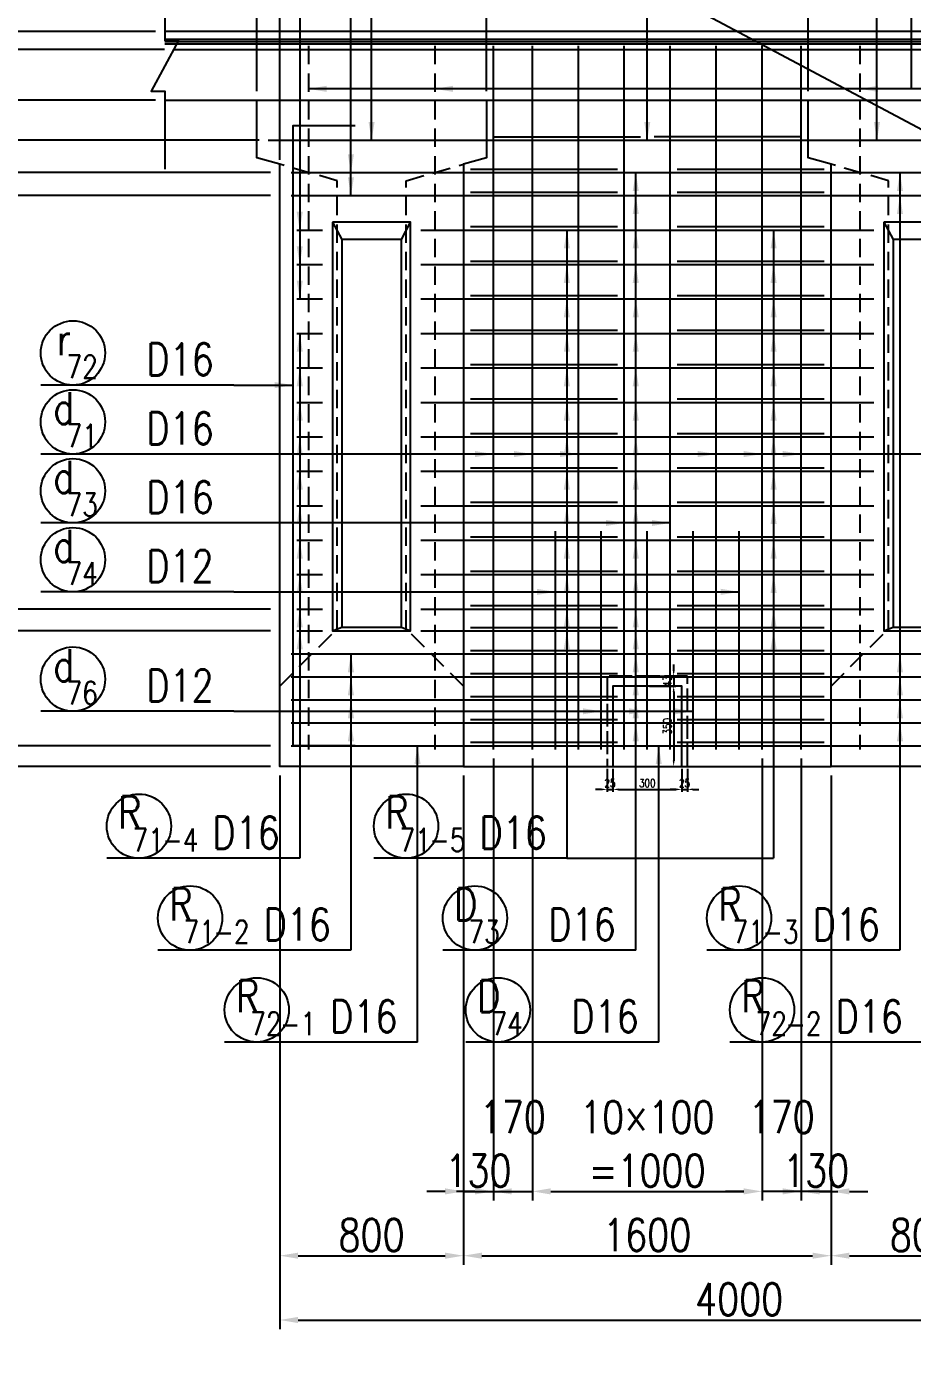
# Model space of a CAD drawing. Header units: millimetres. Extents: x -41433 to 131500, y -94900 to 39745.
# Drawn here: x 102397 to 106255, y 1840 to 7592 of the extents above; entities that cross this region are included whole.
import ezdxf
from ezdxf.enums import TextEntityAlignment as Align

# ---------------------------------------------------------------- set-up
doc = ezdxf.new("R2010")
doc.units = ezdxf.units.MM
doc.header["$LTSCALE"] = 160
doc.header["$MEASUREMENT"] = 0
doc.linetypes.add('DASHED', pattern=[0.75, 0.5, -0.25])
doc.linetypes.add('HIDDEN', pattern=[0.375, 0.25, -0.125])
doc.layers.get('DEFPOINTS').update_dxf_attribs({"color": 53, "linetype": 'CONTINUOUS'})
for name, color, linetype in [('DIM', 6, 'CONTINUOUS'), ('DIM-L', 6, 'CONTINUOUS'), ('GAIKEI-KEIKAKU', 4, 'CONTINUOUS'), ('TEKKIN-C', 3, 'CONTINUOUS'), ('TEKKIN-L', 2, 'CONTINUOUS'), ('TEKKIN-R', 3, 'CONTINUOUS'), ('TEKKIN-S', 3, 'CONTINUOUS'), ('TEXT', 4, 'CONTINUOUS')]:
    doc.layers.add(name, color=color, linetype=linetype)
doc.styles.add('DIM-TEXT', font='ROMANS', dxfattribs={"width": 0.8, "bigfont": 'EXTFONT'})
doc.styles.add('romans', font='romans.shx', dxfattribs={"bigfont": 'extfont.shx'})
doc.dimstyles.new('DIM10', dxfattribs={"dimscale": 10, "dimtxt": 3.5, "dimasz": 2.5, "dimexe": 1, "dimexo": 1, "dimgap": 1, "dimtad": 3, "dimdec": 1, "dimrnd": 1, "dimdsep": 46, "dimtxsty": 'DIM-TEXT', "dimcen": 0, "dimclrt": 4, "dimaunit": 1, "dimadec": 3, "dimazin": 2, "dimtfac": 1, "dimtdec": 1, "dimtix": 1, "dimtmove": 2, "dimatfit": 3, "dimfxl": 1, "dimtolj": 1, "dimtzin": 0, "dimlwd": -1, "dimlwe": -1, "dimarcsym": 0})
doc.dimstyles.new('DIM20', dxfattribs={"dimscale": 20, "dimtxt": 3.5, "dimasz": 2.5, "dimexe": 1, "dimexo": 1, "dimgap": 1, "dimtad": 3, "dimdec": 1, "dimrnd": 1, "dimdsep": 46, "dimtxsty": 'DIM-TEXT', "dimcen": 0, "dimclrt": 4, "dimaunit": 1, "dimadec": 3, "dimazin": 2, "dimtfac": 1, "dimtdec": 1, "dimtix": 1, "dimtmove": 2, "dimatfit": 3, "dimfxl": 1, "dimtolj": 1, "dimtzin": 0, "dimlwd": -1, "dimlwe": -1, "dimarcsym": 0})
doc.dimstyles.new('DIM40', dxfattribs={"dimscale": 40, "dimtxt": 3.5, "dimasz": 2, "dimexe": 1, "dimexo": 1, "dimgap": 0.5, "dimtad": 1, "dimdec": 0, "dimzin": 9, "dimdsep": 46, "dimtxsty": 'DIM-TEXT', "dimcen": 0, "dimclrt": 4, "dimaunit": 1, "dimadec": 4, "dimazin": 0, "dimtfac": 1, "dimtdec": 0, "dimtix": 1, "dimtmove": 2, "dimatfit": 0, "dimfxl": 1, "dimlwd": -1, "dimlwe": -1, "dimarcsym": 0})

# ---------------------------------------------------------------- blocks, each defined once
blk = doc.blocks.new('*D109')
at = {"layer": 'DEFPOINTS', "color": 0, "transparency": 16777216}
for p in [(103500, 6855), (101550, 5055), (103500, 5055)]:
    blk.add_point(p, dxfattribs=at)
at = {"layer": 'DIM', "color": 0, "transparency": 16777216}
for p, q in [((103460, 6855), (101510, 6855)), ((101550, 6775), (101550, 5135)), ((103460, 5055), (101510, 5055))]:
    blk.add_line(p, q, dxfattribs=at)
for points in [[(101536.7, 6775), (101563.3, 6775), (101550, 6855)], [(101536.7, 5135), (101563.3, 5135), (101550, 5055)]]:
    blk.add_solid(points, dxfattribs=at)
at = {"layer": 'DIM', "color": 4, "transparency": 16777216, "char_height": 140, "attachment_point": 5, "rotation": 90, "style": 'DIM-TEXT'}
for s, insert in [('12×150', (101460, 5955)), ('=1800', (101640, 5955))]:
    blk.add_mtext(s, dxfattribs=dict(at, insert=insert))
blk = doc.blocks.new('*D110')
at = {"layer": 'DEFPOINTS', "color": 0, "transparency": 16777216}
for p in [(103500, 5055), (101550, 4960), (103500, 4960)]:
    blk.add_point(p, dxfattribs=at)
at = {"layer": 'DIM', "color": 0, "transparency": 16777216}
for p, q in [((101550, 5135), (101550, 5215)), ((103460, 5055), (101510, 5055)), ((101550, 5055), (101550, 4960)), ((103460, 4960), (101510, 4960)), ((101550, 4880), (101550, 4800))]:
    blk.add_line(p, q, dxfattribs=at)
for points in [[(101536.7, 5135), (101563.3, 5135), (101550, 5055)], [(101536.7, 4880), (101563.3, 4880), (101550, 4960)]]:
    blk.add_solid(points, dxfattribs=at)
at = {"layer": 'DIM', "color": 4, "transparency": 16777216, "insert": (101460, 5007.5), "char_height": 140, "attachment_point": 5, "rotation": 90, "style": 'DIM-TEXT'}
blk.add_mtext('95', dxfattribs=at)
blk = doc.blocks.new('*D111')
at = {"layer": 'DEFPOINTS', "color": 0, "transparency": 16777216}
for p in [(103500, 4960), (101550, 4460), (103500, 4460)]:
    blk.add_point(p, dxfattribs=at)
at = {"layer": 'DIM', "color": 0, "transparency": 16777216}
for p, q in [((101550, 5040), (101550, 5120)), ((103460, 4960), (101510, 4960)), ((101550, 4960), (101550, 4460)), ((103460, 4460), (101510, 4460)), ((101550, 4380), (101550, 4300))]:
    blk.add_line(p, q, dxfattribs=at)
for points in [[(101536.7, 5040), (101563.3, 5040), (101550, 4960)], [(101536.7, 4380), (101563.3, 4380), (101550, 4460)]]:
    blk.add_solid(points, dxfattribs=at)
at = {"layer": 'DIM', "color": 4, "transparency": 16777216, "insert": (101756.7, 4710), "char_height": 140, "attachment_point": 5, "rotation": 90, "style": 'DIM-TEXT'}
blk.add_mtext('5×100\\P=500', dxfattribs=at)
blk = doc.blocks.new('*D112')
at = {"layer": 'DEFPOINTS', "color": 0, "transparency": 16777216}
for p in [(103500, 4460), (101550, 4370), (103500, 4370)]:
    blk.add_point(p, dxfattribs=at)
at = {"layer": 'DIM', "color": 0, "transparency": 16777216}
for p, q in [((101550, 4540), (101550, 4620)), ((103460, 4460), (101510, 4460)), ((101550, 4460), (101550, 4370)), ((103460, 4370), (101510, 4370)), ((101550, 4290), (101550, 4210))]:
    blk.add_line(p, q, dxfattribs=at)
for points in [[(101536.7, 4540), (101563.3, 4540), (101550, 4460)], [(101536.7, 4290), (101563.3, 4290), (101550, 4370)]]:
    blk.add_solid(points, dxfattribs=at)
at = {"layer": 'DIM', "color": 4, "transparency": 16777216, "insert": (101460, 4415), "char_height": 140, "attachment_point": 5, "rotation": 90, "style": 'DIM-TEXT'}
blk.add_mtext('90', dxfattribs=at)
blk = doc.blocks.new('*D113')
at = {"layer": 'DEFPOINTS', "color": 0, "transparency": 16777216}
for p in [(103000, 7570), (101270, 7270), (103000, 7270)]:
    blk.add_point(p, dxfattribs=at)
at = {"layer": 'DIM', "color": 0, "transparency": 16777216}
for p, q in [((101270, 7650), (101270, 7730)), ((102960, 7570), (101230, 7570)), ((101270, 7570), (101270, 7270)), ((102960, 7270), (101230, 7270)), ((101270, 7190), (101270, 7110))]:
    blk.add_line(p, q, dxfattribs=at)
for points in [[(101256.7, 7650), (101283.3, 7650), (101270, 7570)], [(101256.7, 7190), (101283.3, 7190), (101270, 7270)]]:
    blk.add_solid(points, dxfattribs=at)
at = {"layer": 'DIM', "color": 4, "transparency": 16777216, "insert": (101180, 7420), "char_height": 140, "attachment_point": 5, "rotation": 90, "style": 'DIM-TEXT'}
blk.add_mtext('300', dxfattribs=at)
blk = doc.blocks.new('*D114')
at = {"layer": 'DEFPOINTS', "color": 0, "transparency": 16777216}
for p in [(103000, 7270), (101270, 4370), (103500, 4370)]:
    blk.add_point(p, dxfattribs=at)
at = {"layer": 'DIM', "color": 0, "transparency": 16777216}
for p, q in [((102960, 7270), (101230, 7270)), ((101270, 7190), (101270, 4450)), ((103460, 4370), (101230, 4370))]:
    blk.add_line(p, q, dxfattribs=at)
for points in [[(101256.7, 7190), (101283.3, 7190), (101270, 7270)], [(101256.7, 4450), (101283.3, 4450), (101270, 4370)]]:
    blk.add_solid(points, dxfattribs=at)
at = {"layer": 'DIM', "color": 4, "transparency": 16777216, "insert": (101180, 5820), "char_height": 140, "attachment_point": 5, "rotation": 90, "style": 'DIM-TEXT'}
blk.add_mtext('2900', dxfattribs=at)
blk = doc.blocks.new('*D115')
at = {"layer": 'DEFPOINTS', "color": 0, "transparency": 16777216}
for p in [(103000, 7570), (100990, 4370), (103500, 4370)]:
    blk.add_point(p, dxfattribs=at)
at = {"layer": 'DIM', "color": 0, "transparency": 16777216}
for p, q in [((102960, 7570), (100950, 7570)), ((100990, 7490), (100990, 4450)), ((103460, 4370), (100950, 4370))]:
    blk.add_line(p, q, dxfattribs=at)
for points in [[(100976.7, 7490), (101003.3, 7490), (100990, 7570)], [(100976.7, 4450), (101003.3, 4450), (100990, 4370)]]:
    blk.add_solid(points, dxfattribs=at)
at = {"layer": 'DIM', "color": 4, "transparency": 16777216, "insert": (100900, 5970), "char_height": 140, "attachment_point": 5, "rotation": 90, "style": 'DIM-TEXT'}
blk.add_mtext('3200', dxfattribs=at)
blk = doc.blocks.new('*D210')
at = {"layer": 'DEFPOINTS', "color": 0, "transparency": 16777216}
for p in [(107500, 9450), (107500, 8770), (103400, 7270)]:
    blk.add_point(p, dxfattribs=at)
at = {"layer": 'DIM', "color": 0, "transparency": 16777216}
for p, q in [((103400, 7310), (103400, 9490)), ((103480, 9450), (107420, 9450)), ((107500, 8810), (107500, 9490))]:
    blk.add_line(p, q, dxfattribs=at)
for points in [[(103480, 9463.3), (103480, 9436.7), (103400, 9450)], [(107420, 9463.3), (107420, 9436.7), (107500, 9450)]]:
    blk.add_solid(points, dxfattribs=at)
at = {"layer": 'DIM', "color": 4, "transparency": 16777216, "insert": (105450, 9540), "char_height": 140, "attachment_point": 5, "style": 'DIM-TEXT'}
blk.add_mtext('4100', dxfattribs=at)
blk = doc.blocks.new('*D211')
at = {"layer": 'DEFPOINTS', "color": 0, "transparency": 16777216}
for p in [(104400, 9170), (103400, 7270), (104400, 7270)]:
    blk.add_point(p, dxfattribs=at)
at = {"layer": 'DIM', "color": 0, "transparency": 16777216}
for p, q in [((103400, 7310), (103400, 9210)), ((104400, 7310), (104400, 9210)), ((103480, 9170), (104320, 9170))]:
    blk.add_line(p, q, dxfattribs=at)
for points in [[(103480, 9183.3), (103480, 9156.7), (103400, 9170)], [(104320, 9183.3), (104320, 9156.7), (104400, 9170)]]:
    blk.add_solid(points, dxfattribs=at)
at = {"layer": 'DIM', "color": 4, "transparency": 16777216, "insert": (103900, 9260), "char_height": 140, "attachment_point": 5, "style": 'DIM-TEXT'}
blk.add_mtext('1000', dxfattribs=at)
blk = doc.blocks.new('*D212')
at = {"layer": 'DEFPOINTS', "color": 0, "transparency": 16777216}
for p in [(105800, 9170), (104400, 7270), (105800, 7270)]:
    blk.add_point(p, dxfattribs=at)
at = {"layer": 'DIM', "color": 0, "transparency": 16777216}
for p, q in [((104400, 7310), (104400, 9210)), ((105800, 7310), (105800, 9210)), ((104480, 9170), (105720, 9170))]:
    blk.add_line(p, q, dxfattribs=at)
for points in [[(104480, 9183.3), (104480, 9156.7), (104400, 9170)], [(105720, 9183.3), (105720, 9156.7), (105800, 9170)]]:
    blk.add_solid(points, dxfattribs=at)
at = {"layer": 'DIM', "color": 4, "transparency": 16777216, "insert": (105100, 9260), "char_height": 140, "attachment_point": 5, "style": 'DIM-TEXT'}
blk.add_mtext('1400', dxfattribs=at)
blk = doc.blocks.new('*D213')
at = {"layer": 'DEFPOINTS', "color": 0, "transparency": 16777216}
for p in [(106800, 9170), (105800, 7270), (106800, 7270)]:
    blk.add_point(p, dxfattribs=at)
at = {"layer": 'DIM', "color": 0, "transparency": 16777216}
for p, q in [((105800, 7310), (105800, 9210)), ((106800, 7310), (106800, 9210)), ((105880, 9170), (106720, 9170))]:
    blk.add_line(p, q, dxfattribs=at)
for points in [[(105880, 9183.3), (105880, 9156.7), (105800, 9170)], [(106720, 9183.3), (106720, 9156.7), (106800, 9170)]]:
    blk.add_solid(points, dxfattribs=at)
at = {"layer": 'DIM', "color": 4, "transparency": 16777216, "insert": (106300, 9260), "char_height": 140, "attachment_point": 5, "style": 'DIM-TEXT'}
blk.add_mtext('1000', dxfattribs=at)
blk = doc.blocks.new('*D218')
at = {"layer": 'DEFPOINTS', "color": 0, "transparency": 16777216}
for p in [(103500, 4370), (107500, 3970), (107500, 1960)]:
    blk.add_point(p, dxfattribs=at)
at = {"layer": 'DIM', "color": 0, "transparency": 16777216}
for p, q in [((103500, 4330), (103500, 1920)), ((107500, 3930), (107500, 1920)), ((103580, 1960), (107420, 1960))]:
    blk.add_line(p, q, dxfattribs=at)
for points in [[(103580, 1973.3), (103580, 1946.7), (103500, 1960)], [(107420, 1973.3), (107420, 1946.7), (107500, 1960)]]:
    blk.add_solid(points, dxfattribs=at)
at = {"layer": 'DIM', "color": 4, "transparency": 16777216, "insert": (105500, 2050), "char_height": 140, "attachment_point": 5, "style": 'DIM-TEXT'}
blk.add_mtext('4000', dxfattribs=at)
blk = doc.blocks.new('*D219')
at = {"layer": 'DEFPOINTS', "color": 0, "transparency": 16777216}
for p in [(103500, 4370), (104300, 4370), (104300, 2240)]:
    blk.add_point(p, dxfattribs=at)
at = {"layer": 'DIM', "color": 0, "transparency": 16777216}
for p, q in [((103500, 4330), (103500, 2200)), ((104300, 4330), (104300, 2200)), ((103580, 2240), (104220, 2240))]:
    blk.add_line(p, q, dxfattribs=at)
for points in [[(103580, 2253.3), (103580, 2226.7), (103500, 2240)], [(104220, 2253.3), (104220, 2226.7), (104300, 2240)]]:
    blk.add_solid(points, dxfattribs=at)
at = {"layer": 'DIM', "color": 4, "transparency": 16777216, "insert": (103900, 2330), "char_height": 140, "attachment_point": 5, "style": 'DIM-TEXT'}
blk.add_mtext('800', dxfattribs=at)
blk = doc.blocks.new('*D220')
at = {"layer": 'DEFPOINTS', "color": 0, "transparency": 16777216}
for p in [(104300, 4370), (105900, 4370), (105900, 2240)]:
    blk.add_point(p, dxfattribs=at)
at = {"layer": 'DIM', "color": 0, "transparency": 16777216}
for p, q in [((104300, 4330), (104300, 2200)), ((105900, 4330), (105900, 2200)), ((104380, 2240), (105820, 2240))]:
    blk.add_line(p, q, dxfattribs=at)
for points in [[(104380, 2253.3), (104380, 2226.7), (104300, 2240)], [(105820, 2253.3), (105820, 2226.7), (105900, 2240)]]:
    blk.add_solid(points, dxfattribs=at)
at = {"layer": 'DIM', "color": 4, "transparency": 16777216, "insert": (105100, 2330), "char_height": 140, "attachment_point": 5, "style": 'DIM-TEXT'}
blk.add_mtext('1600', dxfattribs=at)
blk = doc.blocks.new('*D221')
at = {"layer": 'DEFPOINTS', "color": 0, "transparency": 16777216}
for p in [(105900, 4370), (106700, 4370), (106700, 2240)]:
    blk.add_point(p, dxfattribs=at)
at = {"layer": 'DIM', "color": 0, "transparency": 16777216}
for p, q in [((105900, 4330), (105900, 2200)), ((106700, 4330), (106700, 2200)), ((105980, 2240), (106620, 2240))]:
    blk.add_line(p, q, dxfattribs=at)
for points in [[(105980, 2253.3), (105980, 2226.7), (105900, 2240)], [(106620, 2253.3), (106620, 2226.7), (106700, 2240)]]:
    blk.add_solid(points, dxfattribs=at)
at = {"layer": 'DIM', "color": 4, "transparency": 16777216, "insert": (106300, 2330), "char_height": 140, "attachment_point": 5, "style": 'DIM-TEXT'}
blk.add_mtext('800', dxfattribs=at)
blk = doc.blocks.new('*D226')
at = {"layer": 'DEFPOINTS', "color": 0, "transparency": 16777216}
for p in [(104430, 4444), (104300, 4370), (104430, 2520)]:
    blk.add_point(p, dxfattribs=at)
at = {"layer": 'DIM', "color": 0, "transparency": 16777216}
for p, q in [((104430, 4404), (104430, 2480)), ((104300, 4330), (104300, 2480)), ((104220, 2520), (104140, 2520)), ((104300, 2520), (104430, 2520)), ((104510, 2520), (104590, 2520))]:
    blk.add_line(p, q, dxfattribs=at)
for points in [[(104220, 2533.3), (104220, 2506.7), (104300, 2520)], [(104510, 2533.3), (104510, 2506.7), (104430, 2520)]]:
    blk.add_solid(points, dxfattribs=at)
at = {"layer": 'DIM', "color": 4, "transparency": 16777216, "insert": (104365, 2610), "char_height": 140, "attachment_point": 5, "style": 'DIM-TEXT'}
blk.add_mtext('130', dxfattribs=at)
blk = doc.blocks.new('*D227')
at = {"layer": 'DEFPOINTS', "color": 0, "transparency": 16777216}
for p in [(104600, 4444), (105600, 4444), (105600, 2520)]:
    blk.add_point(p, dxfattribs=at)
at = {"layer": 'DIM', "color": 0, "transparency": 16777216}
for p, q in [((104600, 4404), (104600, 2480)), ((105600, 4404), (105600, 2480)), ((104680, 2520), (105520, 2520))]:
    blk.add_line(p, q, dxfattribs=at)
for points in [[(104680, 2533.3), (104680, 2506.7), (104600, 2520)], [(105520, 2533.3), (105520, 2506.7), (105600, 2520)]]:
    blk.add_solid(points, dxfattribs=at)
at = {"layer": 'DIM', "color": 4, "transparency": 16777216, "insert": (105100, 2726.7), "char_height": 140, "attachment_point": 5, "style": 'DIM-TEXT'}
blk.add_mtext('10×100\\P=1000', dxfattribs=at)
blk = doc.blocks.new('*D422')
at = {"layer": 'DEFPOINTS', "color": 0, "transparency": 16777216}
for p in [(104430, 4444), (104600, 4444), (104600, 2520)]:
    blk.add_point(p, dxfattribs=at)
at = {"layer": 'DIM', "color": 0, "transparency": 16777216}
for p, q in [((104430, 4404), (104430, 2480)), ((104600, 4404), (104600, 2480)), ((104350, 2520), (104270, 2520)), ((104430, 2520), (104600, 2520)), ((104680, 2520), (104760, 2520))]:
    blk.add_line(p, q, dxfattribs=at)
for points in [[(104350, 2533.3), (104350, 2506.7), (104430, 2520)], [(104680, 2533.3), (104680, 2506.7), (104600, 2520)]]:
    blk.add_solid(points, dxfattribs=at)
at = {"layer": 'DIM', "color": 4, "transparency": 16777216, "insert": (104515, 2726.7), "char_height": 140, "attachment_point": 5, "style": 'DIM-TEXT'}
blk.add_mtext('170\\P ', dxfattribs=at)
blk = doc.blocks.new('*D424')
at = {"layer": 'DEFPOINTS', "color": 0, "transparency": 16777216}
for p in [(105770, 4444), (105900, 4370), (105770, 2520)]:
    blk.add_point(p, dxfattribs=at)
at = {"layer": 'DIM', "color": 0, "transparency": 16777216}
for p, q in [((105770, 4404), (105770, 2480)), ((105900, 4330), (105900, 2480)), ((105690, 2520), (105610, 2520)), ((105900, 2520), (105770, 2520)), ((105980, 2520), (106060, 2520))]:
    blk.add_line(p, q, dxfattribs=at)
for points in [[(105690, 2533.3), (105690, 2506.7), (105770, 2520)], [(105980, 2533.3), (105980, 2506.7), (105900, 2520)]]:
    blk.add_solid(points, dxfattribs=at)
at = {"layer": 'DIM', "color": 4, "transparency": 16777216, "insert": (105835, 2610), "char_height": 140, "attachment_point": 5, "style": 'DIM-TEXT'}
blk.add_mtext('130', dxfattribs=at)
blk = doc.blocks.new('*D423')
at = {"layer": 'DEFPOINTS', "color": 0, "transparency": 16777216}
for p in [(105600, 4444), (105770, 4444), (105600, 2520)]:
    blk.add_point(p, dxfattribs=at)
at = {"layer": 'DIM', "color": 0, "transparency": 16777216}
for p, q in [((105600, 4404), (105600, 2480)), ((105770, 4404), (105770, 2480)), ((105520, 2520), (105440, 2520)), ((105770, 2520), (105600, 2520)), ((105850, 2520), (105930, 2520))]:
    blk.add_line(p, q, dxfattribs=at)
for points in [[(105520, 2533.3), (105520, 2506.7), (105600, 2520)], [(105850, 2533.3), (105850, 2506.7), (105770, 2520)]]:
    blk.add_solid(points, dxfattribs=at)
at = {"layer": 'DIM', "color": 4, "transparency": 16777216, "insert": (105685, 2726.7), "char_height": 140, "attachment_point": 5, "style": 'DIM-TEXT'}
blk.add_mtext('170\\P ', dxfattribs=at)
blk = doc.blocks.new('*D637')
at = {"layer": 'DEFPOINTS', "transparency": 16777216}
for p, q in [((109000, 7560), (109000, 7460)), ((109300, 7560), (109300, 7460)), ((109025, 7470), (109275, 7470))]:
    blk.add_line(p, q, dxfattribs=at)
at = {"layer": 'DEFPOINTS', "color": 0, "transparency": 16777216}
for p in [(109000, 7570), (109300, 7570), (109300, 7470)]:
    blk.add_point(p, dxfattribs=at)
at = {"layer": 'DEFPOINTS', "transparency": 16777216}
for points in [[(109025, 7474.2), (109025, 7465.8), (109000, 7470)], [(109275, 7474.2), (109275, 7465.8), (109300, 7470)]]:
    blk.add_solid(points, dxfattribs=at)
at = {"layer": 'DEFPOINTS', "transparency": 16777216, "insert": (109150, 7497.5), "char_height": 35, "attachment_point": 5, "style": 'DIM-TEXT'}
blk.add_mtext('\\A1;300', dxfattribs=at)
blk = doc.blocks.new('*D638')
at = {"layer": 'DEFPOINTS', "transparency": 16777216}
for p, q in [((108975.3, 7560), (108975.3, 7460)), ((109000, 7560), (109000, 7460)), ((108950.3, 7470), (108925.3, 7470)), ((108975.3, 7470), (109000, 7470)), ((109025, 7470), (109050, 7470))]:
    blk.add_line(p, q, dxfattribs=at)
at = {"layer": 'DEFPOINTS', "color": 0, "transparency": 16777216}
for p in [(108975.3, 7570), (109000, 7570), (109000, 7470)]:
    blk.add_point(p, dxfattribs=at)
at = {"layer": 'DEFPOINTS', "transparency": 16777216}
for points in [[(108950.3, 7474.2), (108950.3, 7465.8), (108975.3, 7470)], [(109025, 7474.2), (109025, 7465.8), (109000, 7470)]]:
    blk.add_solid(points, dxfattribs=at)
at = {"layer": 'DEFPOINTS', "transparency": 16777216, "insert": (108987.6, 7497.5), "char_height": 35, "attachment_point": 5, "style": 'DIM-TEXT'}
blk.add_mtext('\\A1;25', dxfattribs=at)
blk = doc.blocks.new('*D639')
at = {"layer": 'DEFPOINTS', "transparency": 16777216}
for p, q in [((109300, 7560), (109300, 7460)), ((109324.7, 7560), (109324.7, 7460)), ((109275, 7470), (109250, 7470)), ((109300, 7470), (109324.7, 7470)), ((109349.7, 7470), (109374.7, 7470))]:
    blk.add_line(p, q, dxfattribs=at)
at = {"layer": 'DEFPOINTS', "color": 0, "transparency": 16777216}
for p in [(109300, 7570), (109324.7, 7570), (109324.7, 7470)]:
    blk.add_point(p, dxfattribs=at)
at = {"layer": 'DEFPOINTS', "transparency": 16777216}
for points in [[(109275, 7474.2), (109275, 7465.8), (109300, 7470)], [(109349.7, 7474.2), (109349.7, 7465.8), (109324.7, 7470)]]:
    blk.add_solid(points, dxfattribs=at)
at = {"layer": 'DEFPOINTS', "transparency": 16777216, "insert": (109312.4, 7497.5), "char_height": 35, "attachment_point": 5, "style": 'DIM-TEXT'}
blk.add_mtext('\\A1;25', dxfattribs=at)
blk = doc.blocks.new('*D640')
at = {"layer": 'DEFPOINTS', "transparency": 16777216}
for p, q in [((109160, 7920), (109275, 7920)), ((109265, 7895), (109265, 7595)), ((109160, 7570), (109275, 7570))]:
    blk.add_line(p, q, dxfattribs=at)
at = {"layer": 'DEFPOINTS', "color": 0, "transparency": 16777216}
for p in [(109150, 7920), (109150, 7570), (109265, 7570)]:
    blk.add_point(p, dxfattribs=at)
at = {"layer": 'DEFPOINTS', "transparency": 16777216}
for points in [[(109260.8, 7895), (109269.2, 7895), (109265, 7920)], [(109260.8, 7595), (109269.2, 7595), (109265, 7570)]]:
    blk.add_solid(points, dxfattribs=at)
at = {"layer": 'DEFPOINTS', "transparency": 16777216, "insert": (109237.5, 7745), "char_height": 35, "attachment_point": 5, "rotation": 90, "style": 'DIM-TEXT'}
blk.add_mtext('\\A1;350', dxfattribs=at)
blk = doc.blocks.new('*D641')
at = {"layer": 'DEFPOINTS', "transparency": 16777216}
for p, q in [((109265, 7988.2), (109265, 8013.2)), ((109160, 7963.2), (109275, 7963.2)), ((109265, 7963.2), (109265, 7920)), ((109160, 7920), (109275, 7920)), ((109265, 7895), (109265, 7870))]:
    blk.add_line(p, q, dxfattribs=at)
at = {"layer": 'DEFPOINTS', "color": 0, "transparency": 16777216}
for p in [(109150, 7963.2), (109150, 7920), (109265, 7920)]:
    blk.add_point(p, dxfattribs=at)
at = {"layer": 'DEFPOINTS', "transparency": 16777216}
for points in [[(109260.8, 7988.2), (109269.2, 7988.2), (109265, 7963.2)], [(109260.8, 7895), (109269.2, 7895), (109265, 7920)]]:
    blk.add_solid(points, dxfattribs=at)
at = {"layer": 'DEFPOINTS', "transparency": 16777216, "insert": (109237.5, 7941.6), "char_height": 35, "attachment_point": 5, "rotation": 90, "style": 'DIM-TEXT'}
blk.add_mtext('\\A1;43', dxfattribs=at)
blk = doc.blocks.new('*D644')
at = {"layer": 'DEFPOINTS', "color": 0, "transparency": 16777216}
for p in [(103000, 7570), (101550, 7491), (103038.7, 7491)]:
    blk.add_point(p, dxfattribs=at)
at = {"layer": 'DIM', "color": 0, "transparency": 16777216}
for p, q in [((101550, 7650), (101550, 7730)), ((102960, 7570), (101510, 7570)), ((101550, 7570), (101550, 7491)), ((102998.7, 7491), (101510, 7491)), ((101550, 7411), (101550, 7331))]:
    blk.add_line(p, q, dxfattribs=at)
for points in [[(101536.7, 7650), (101563.3, 7650), (101550, 7570)], [(101536.7, 7411), (101563.3, 7411), (101550, 7491)]]:
    blk.add_solid(points, dxfattribs=at)
at = {"layer": 'DIM', "color": 4, "transparency": 16777216, "insert": (101460, 7530.5), "char_height": 140, "attachment_point": 5, "rotation": 90, "style": 'DIM-TEXT'}
blk.add_mtext('79', dxfattribs=at)
blk = doc.blocks.new('*D645')
at = {"layer": 'DEFPOINTS', "color": 0, "transparency": 16777216}
for p in [(103038.7, 7491), (101550, 7270), (103000, 7270)]:
    blk.add_point(p, dxfattribs=at)
at = {"layer": 'DIM', "color": 0, "transparency": 16777216}
for p, q in [((101550, 7571), (101550, 7651)), ((102998.7, 7491), (101510, 7491)), ((101550, 7491), (101550, 7270)), ((102960, 7270), (101510, 7270)), ((101550, 7190), (101550, 7110))]:
    blk.add_line(p, q, dxfattribs=at)
for points in [[(101536.7, 7571), (101563.3, 7571), (101550, 7491)], [(101536.7, 7190), (101563.3, 7190), (101550, 7270)]]:
    blk.add_solid(points, dxfattribs=at)
at = {"layer": 'DIM', "color": 4, "transparency": 16777216, "insert": (101640, 7380.5), "char_height": 140, "attachment_point": 5, "rotation": 90, "style": 'DIM-TEXT'}
blk.add_mtext('221', dxfattribs=at)
blk = doc.blocks.new('*D646')
at = {"layer": 'DEFPOINTS', "color": 0, "transparency": 16777216}
for p in [(103500, 6955), (101550, 6855), (103500, 6855)]:
    blk.add_point(p, dxfattribs=at)
at = {"layer": 'DIM', "color": 0, "transparency": 16777216}
for p, q in [((101550, 7035), (101550, 7115)), ((103460, 6955), (101510, 6955)), ((101550, 6955), (101550, 6855)), ((103460, 6855), (101510, 6855)), ((101550, 6775), (101550, 6695))]:
    blk.add_line(p, q, dxfattribs=at)
for points in [[(101536.7, 7035), (101563.3, 7035), (101550, 6955)], [(101536.7, 6775), (101563.3, 6775), (101550, 6855)]]:
    blk.add_solid(points, dxfattribs=at)
at = {"layer": 'DIM', "color": 4, "transparency": 16777216, "insert": (101640, 6905), "char_height": 140, "attachment_point": 5, "rotation": 90, "style": 'DIM-TEXT'}
blk.add_mtext('100', dxfattribs=at)
blk = doc.blocks.new('*D650')
at = {"layer": 'DEFPOINTS', "color": 0, "transparency": 16777216}
for p in [(103000, 7270), (101550, 7096), (103450, 7096)]:
    blk.add_point(p, dxfattribs=at)
at = {"layer": 'DIM', "color": 0, "transparency": 16777216}
for p, q in [((101550, 7350), (101550, 7430)), ((102960, 7270), (101510, 7270)), ((101550, 7270), (101550, 7096)), ((103410, 7096), (101510, 7096)), ((101550, 7016), (101550, 6936))]:
    blk.add_line(p, q, dxfattribs=at)
for points in [[(101536.7, 7350), (101563.3, 7350), (101550, 7270)], [(101536.7, 7016), (101563.3, 7016), (101550, 7096)]]:
    blk.add_solid(points, dxfattribs=at)
at = {"layer": 'DIM', "color": 4, "transparency": 16777216, "insert": (101756.7, 7183), "char_height": 140, "attachment_point": 5, "rotation": 90, "style": 'DIM-TEXT'}
blk.add_mtext('\\P174', dxfattribs=at)
blk = doc.blocks.new('*D652')
at = {"layer": 'DEFPOINTS', "color": 0, "transparency": 16777216}
for p in [(103400, 7096), (101550, 6955), (103500, 6955)]:
    blk.add_point(p, dxfattribs=at)
at = {"layer": 'DIM', "color": 0, "transparency": 16777216}
for p, q in [((101550, 7176), (101550, 7256)), ((103360, 7096), (101510, 7096)), ((101550, 7096), (101550, 6955)), ((103460, 6955), (101510, 6955)), ((101550, 6875), (101550, 6795))]:
    blk.add_line(p, q, dxfattribs=at)
for points in [[(101536.7, 7176), (101563.3, 7176), (101550, 7096)], [(101536.7, 6875), (101563.3, 6875), (101550, 6955)]]:
    blk.add_solid(points, dxfattribs=at)
at = {"layer": 'DIM', "color": 4, "transparency": 16777216, "insert": (101460, 7025.5), "char_height": 140, "attachment_point": 5, "rotation": 90, "style": 'DIM-TEXT'}
blk.add_mtext('141', dxfattribs=at)
blk = doc.blocks.new('*D768')
at = {"layer": 'DEFPOINTS', "color": 0, "transparency": 16777216}
for p, q in [((102970, 7770), (103450, 7770)), ((103500, 7011.4), (103500, 7790))]:
    blk.add_line(p, q, dxfattribs=at)
for p in [(103500, 7770), (102920, 7570), (103500, 6991.4)]:
    blk.add_point(p, dxfattribs=at)
for points in [[(102970, 7778.3), (102970, 7761.7), (102920, 7770)], [(103450, 7778.3), (103450, 7761.7), (103500, 7770)]]:
    blk.add_solid(points, dxfattribs=at)
at = {"layer": 'DEFPOINTS', "color": 0, "transparency": 16777216, "char_height": 70, "attachment_point": 5, "style": 'DIM-TEXT'}
for s, insert in [('\\A1;D71鉄筋', (103210, 7825)), ('\\A1;36φ=580', (103210, 7715))]:
    blk.add_mtext(s, dxfattribs=dict(at, insert=insert))
blk = doc.blocks.new('stopper(M1)_R1500L35')
at = {"layer": 'DEFPOINTS', "linetype": 'HIDDEN'}
blk.add_lwpolyline([(108975.3, 7570), (109324.7, 7570), (109324.7, 7963.2), (108975.3, 7963.2)], close=True, dxfattribs=at)
at = {"layer": 'DEFPOINTS'}
blk.add_lwpolyline([(109000, 7570), (109300, 7570), (109300, 7920), (109000, 7920)], close=True, dxfattribs=at)
for base, p1, p2, picture, middle in [((109265, 7920), (109150, 7963.2), (109150, 7920), '*D641', (109237.5, 7941.6)), ((109265, 7570), (109150, 7920), (109150, 7570), '*D640', (109237.5, 7745))]:
    dim = blk.add_linear_dim(base=base, p1=p1, p2=p2, angle=90, dimstyle='DIM10', override={"dimclrt": 256}, dxfattribs=at)
    dim.commit()
    dim.dimension.update_dxf_attribs({"geometry": picture, "text_midpoint": middle})
for base, p1, p2, picture, middle in [((109000, 7470), (108975.3, 7570), (109000, 7570), '*D638', (108987.65, 7497.5)), ((109300, 7470), (109000, 7570), (109300, 7570), '*D637', (109150, 7497.5)), ((109324.7, 7470), (109300, 7570), (109324.7, 7570), '*D639', (109312.35, 7497.5))]:
    dim = blk.add_linear_dim(base=base, p1=p1, p2=p2, dimstyle='DIM10', override={"dimclrt": 256}, dxfattribs=at)
    dim.commit()
    dim.dimension.update_dxf_attribs({"geometry": picture, "text_midpoint": middle})

msp = doc.modelspace()

# ---------------------------------------------------------------- linework, layer by layer
at = {"layer": 'DEFPOINTS'}
msp.add_line((100000, 10500), (131500, -6300), dxfattribs=at)
at = {"layer": 'DEFPOINTS', "flags": 128}
for points in [[(112000, 7535), (103000, 7535)], [(112000, 7525), (103000, 7525)], [(112000, 7515), (103000, 7515)]]:
    msp.add_lwpolyline(points, dxfattribs=at)
at = {"layer": 'DIM-L'}
for p, q in [((103810, 6855), (103810, 8370)), ((103900, 7096), (103900, 8370)), ((106250, 7320), (106250, 8370)), ((103587.31, 7970), (103587.31, 6405)), ((105100, 7096), (105100, 7970)), ((106100, 7096), (106100, 7970)), ((105050, 3570), (105050, 6955)), ((106200, 6955), (106200, 3570)), ((104750, 6705), (104750, 3970)), ((105650, 6705), (105650, 3970)), ((103587.31, 6255), (103587.31, 3970)), ((103300, 6030), (102460, 6030)), ((103300, 6030), (103558, 6030)), ((103300, 5730), (102460, 5730)), ((107400, 5730), (103300, 5730)), ((103300, 5430), (102460, 5430)), ((105200, 5430), (103300, 5430)), ((103300, 5130), (102460, 5130)), ((103300, 5130), (105500, 5130)), ((103810, 4860), (103810, 3570)), ((103300, 4610), (102460, 4610)), ((103300, 4610), (105300, 4610)), ((104100, 3170), (104100, 4460)), ((105150, 3170), (105150, 4460)), ((103587.31, 3970), (102747.31, 3970)), ((104750, 3970), (103910, 3970)), ((104750, 3970), (105650, 3970)), ((103810, 3570), (102970, 3570)), ((105050, 3570), (104210, 3570)), ((106200, 3570), (105360, 3570)), ((104100, 3170), (103260, 3170)), ((105150, 3170), (104310, 3170)), ((106300, 3170), (105460, 3170))]:
    msp.add_line(p, q, dxfattribs=at)
at = {"layer": 'DIM-L', "flags": 128}
msp.add_lwpolyline([(103000, 7870), (103000, 7530), (103060, 7530), (102940, 7310), (103000, 7310), (103000, 6970)], dxfattribs=at)
at = {"layer": 'DIM-L'}
msp.add_lwpolyline([(106575, 7320), (103625, 7320)], dxfattribs=at)
for centre in [(102600, 6170), (102600, 5870), (102600, 5570), (102600, 5270), (102600, 4750), (102887.31, 4110), (104050, 4110), (103110, 3710), (104350, 3710), (105500, 3710), (103400, 3310), (104450, 3310), (105600, 3310)]:
    msp.add_circle(centre, 140, dxfattribs=at)
for points in [[(103705, 7333.33), (103705, 7306.67), (103625, 7320)], [(104255, 7333.33), (104255, 7306.67), (104175, 7320)], [(106105, 7333.33), (106105, 7306.67), (106025, 7320)], [(103886.67, 7176), (103913.33, 7176), (103900, 7096)], [(105086.67, 7176), (105113.33, 7176), (105100, 7096)], [(106086.67, 7176), (106113.33, 7176), (106100, 7096)], [(103796.67, 7035), (103823.33, 7035), (103810, 6955)], [(103796.67, 6935), (103823.33, 6935), (103810, 6855)], [(105036.67, 6875), (105063.33, 6875), (105050, 6955)], [(106213.33, 6875), (106186.67, 6875), (106200, 6955)], [(105036.67, 6775), (105063.33, 6775), (105050, 6855)], [(106213.33, 6775), (106186.67, 6775), (106200, 6855)], [(103600.65, 6785), (103573.98, 6785), (103587.31, 6705)], [(104736.67, 6625), (104763.33, 6625), (104750, 6705)], [(105036.67, 6625), (105063.33, 6625), (105050, 6705)], [(105663.33, 6625), (105636.67, 6625), (105650, 6705)], [(103600.65, 6635), (103573.98, 6635), (103587.31, 6555)], [(104736.67, 6475), (104763.33, 6475), (104750, 6555)], [(105036.67, 6475), (105063.33, 6475), (105050, 6555)], [(105663.33, 6475), (105636.67, 6475), (105650, 6555)], [(103600.65, 6485), (103573.98, 6485), (103587.31, 6405)], [(104736.67, 6325), (104763.33, 6325), (104750, 6405)], [(105036.67, 6325), (105063.33, 6325), (105050, 6405)], [(105663.33, 6325), (105636.67, 6325), (105650, 6405)], [(103573.98, 6175), (103600.65, 6175), (103587.31, 6255)], [(104736.67, 6175), (104763.33, 6175), (104750, 6255)], [(105036.67, 6175), (105063.33, 6175), (105050, 6255)], [(105663.33, 6175), (105636.67, 6175), (105650, 6255)], [(103573.98, 6025), (103600.65, 6025), (103587.31, 6105)], [(104736.67, 6025), (104763.33, 6025), (104750, 6105)], [(105036.67, 6025), (105063.33, 6025), (105050, 6105)], [(105663.33, 6025), (105636.67, 6025), (105650, 6105)], [(103478, 6016.67), (103478, 6043.33), (103558, 6030)], [(103573.98, 5875), (103600.65, 5875), (103587.31, 5955)], [(104736.67, 5875), (104763.33, 5875), (104750, 5955)], [(105036.67, 5875), (105063.33, 5875), (105050, 5955)], [(105663.33, 5875), (105636.67, 5875), (105650, 5955)], [(103573.98, 5725), (103600.65, 5725), (103587.31, 5805)], [(104736.67, 5725), (104763.33, 5725), (104750, 5805)], [(105036.67, 5725), (105063.33, 5725), (105050, 5805)], [(105663.33, 5725), (105636.67, 5725), (105650, 5805)], [(104350, 5716.67), (104350, 5743.33), (104430, 5730)], [(104520, 5716.67), (104520, 5743.33), (104600, 5730)], [(104720, 5716.67), (104720, 5743.33), (104800, 5730)], [(105320, 5716.67), (105320, 5743.33), (105400, 5730)], [(105520, 5716.67), (105520, 5743.33), (105600, 5730)], [(105690, 5716.67), (105690, 5743.33), (105770, 5730)], [(103573.98, 5575), (103600.65, 5575), (103587.31, 5655)], [(104736.67, 5575), (104763.33, 5575), (104750, 5655)], [(105036.67, 5575), (105063.33, 5575), (105050, 5655)], [(105663.33, 5575), (105636.67, 5575), (105650, 5655)], [(103573.98, 5425), (103600.65, 5425), (103587.31, 5505)], [(104736.67, 5425), (104763.33, 5425), (104750, 5505)], [(105036.67, 5425), (105063.33, 5425), (105050, 5505)], [(105663.33, 5425), (105636.67, 5425), (105650, 5505)], [(104920, 5443.33), (104920, 5416.67), (105000, 5430)], [(105120, 5443.33), (105120, 5416.67), (105200, 5430)], [(103573.98, 5275), (103600.65, 5275), (103587.31, 5355)], [(104736.67, 5275), (104763.33, 5275), (104750, 5355)], [(105036.67, 5275), (105063.33, 5275), (105050, 5355)], [(105663.33, 5275), (105636.67, 5275), (105650, 5355)], [(103573.98, 5125), (103600.65, 5125), (103587.31, 5205)], [(104736.67, 5125), (104763.33, 5125), (104750, 5205)], [(105036.67, 5125), (105063.33, 5125), (105050, 5205)], [(105663.33, 5125), (105636.67, 5125), (105650, 5205)], [(104620, 5143.33), (104620, 5116.67), (104700, 5130)], [(105420, 5143.33), (105420, 5116.67), (105500, 5130)], [(103573.98, 4975), (103600.65, 4975), (103587.31, 5055)], [(104736.67, 4975), (104763.33, 4975), (104750, 5055)], [(105036.67, 4975), (105063.33, 4975), (105050, 5055)], [(105663.33, 4975), (105636.67, 4975), (105650, 5055)], [(103573.98, 4880), (103600.65, 4880), (103587.31, 4960)], [(104736.67, 4880), (104763.33, 4880), (104750, 4960)], [(105036.67, 4880), (105063.33, 4880), (105050, 4960)], [(105663.33, 4880), (105636.67, 4880), (105650, 4960)], [(103823.33, 4780), (103796.67, 4780), (103810, 4860)], [(105036.67, 4780), (105063.33, 4780), (105050, 4860)], [(106213.33, 4780), (106186.67, 4780), (106200, 4860)], [(103823.33, 4680), (103796.67, 4680), (103810, 4760)], [(105036.67, 4680), (105063.33, 4680), (105050, 4760)], [(106213.33, 4680), (106186.67, 4680), (106200, 4760)], [(103823.33, 4580), (103796.67, 4580), (103810, 4660)], [(105036.67, 4580), (105063.33, 4580), (105050, 4660)], [(106213.33, 4580), (106186.67, 4580), (106200, 4660)], [(104820, 4623.33), (104820, 4596.67), (104900, 4610)], [(105020, 4623.33), (105020, 4596.67), (105100, 4610)], [(105220, 4623.33), (105220, 4596.67), (105300, 4610)], [(103823.33, 4480), (103796.67, 4480), (103810, 4560)], [(105036.67, 4480), (105063.33, 4480), (105050, 4560)], [(106213.33, 4480), (106186.67, 4480), (106200, 4560)], [(104113.33, 4380), (104086.67, 4380), (104100, 4460)], [(105136.67, 4380), (105163.33, 4380), (105150, 4460)]]:
    msp.add_solid(points, dxfattribs=at)
at = {"layer": 'GAIKEI-KEIKAKU'}
for p, q in [((103730.06, 6740), (103770.06, 6663.59)), ((104030.06, 6663.59), (104070.06, 6740)), ((106130.06, 6740), (106170.06, 6663.59)), ((103730.06, 4960), (103770.06, 4976.41)), ((104030.06, 4976.41), (104070.06, 4960)), ((106130.06, 4960), (106170.06, 4976.41)), ((104300, 4370), (105900, 4370))]:
    msp.add_line(p, q, dxfattribs=at)
for points in [[(112000, 7570), (103000, 7570)], [(103000, 7270), (103500, 7270), (111500, 7270), (112000, 7270)]]:
    msp.add_lwpolyline(points, dxfattribs=at)
at = {"layer": 'GAIKEI-KEIKAKU', "ltscale": 0.8, "flags": 128}
for points in [[(103500, 6991.43), (103400, 7020), (103400, 7270), (104400, 7270), (104400, 7020), (104300, 6991.43)], [(105900, 6991.43), (105800, 7020), (105800, 7270), (106800, 7270), (106800, 7020), (106700, 6991.43)]]:
    msp.add_lwpolyline(points, dxfattribs=at)
at = {"layer": 'GAIKEI-KEIKAKU', "linetype": 'DASHED'}
for points in [[(103500, 4720), (103750, 4970), (103750, 6920), (103500, 6991.43)], [(104300, 4720), (104050, 4970), (104050, 6920), (104300, 6991.43)], [(105900, 4720), (106150, 4970), (106150, 6920), (105900, 6991.43)], [(105274.5, 4370), (105274.5, 4763), (104925.5, 4763), (104925.5, 4370)]]:
    msp.add_lwpolyline(points, dxfattribs=at)
at = {"layer": 'GAIKEI-KEIKAKU', "flags": 128}
for points in [[(104300, 6991.43), (104300, 4370), (103500, 4370), (103500, 6991.43)], [(106700, 6991.43), (106700, 4370), (105900, 4370), (105900, 6991.43)]]:
    msp.add_lwpolyline(points, dxfattribs=at)
for points in [[(103730.06, 6740), (103730.06, 4960), (104070.06, 4960), (104070.06, 6740)], [(106130.06, 6740), (106130.06, 4960), (106470.06, 4960), (106470.06, 6740)], [(104030.06, 4976.41), (104030.06, 6663.59), (103770.06, 6663.59), (103770.06, 4976.41)], [(106430.06, 4976.41), (106430.06, 6663.59), (106170.06, 6663.59), (106170.06, 4976.41)]]:
    msp.add_lwpolyline(points, close=True, dxfattribs=at)
at = {"layer": 'TEKKIN-C', "flags": 128}
msp.add_lwpolyline([(103828, 4460), (103558, 4460), (103558, 7160), (103828, 7160)], dxfattribs=at)
at = {"layer": 'TEKKIN-L'}
for p, q in [((103038.73, 7491), (112038.73, 7491)), ((103450, 7096), (105070, 7096)), ((104430, 7096), (105770, 7096)), ((105130, 7096), (107470, 7096)), ((103550, 6955), (104970, 6955)), ((104330, 6955), (105870, 6955)), ((105230, 6955), (107370, 6955)), ((103550, 6855), (104970, 6855)), ((104330, 6855), (105870, 6855)), ((105230, 6855), (107370, 6855)), ((103574, 6705), (103685.65, 6705)), ((104114.35, 6705), (104970, 6705)), ((104330, 6705), (105870, 6705)), ((105230, 6705), (106085.65, 6705)), ((103574, 6555), (103685.65, 6555)), ((104114.35, 6555), (104970, 6555)), ((104330, 6555), (105870, 6555)), ((105230, 6555), (106085.65, 6555)), ((103574, 6405), (103685.65, 6405)), ((104114.35, 6405), (104970, 6405)), ((104330, 6405), (105870, 6405)), ((105230, 6405), (106085.65, 6405)), ((103574, 6255), (103685.65, 6255)), ((104114.35, 6255), (104970, 6255)), ((104330, 6255), (105870, 6255)), ((105230, 6255), (106085.65, 6255)), ((103574, 6105), (103685.65, 6105)), ((104114.35, 6105), (104970, 6105)), ((104330, 6105), (105870, 6105)), ((105230, 6105), (106085.65, 6105)), ((103574, 5955), (103685.65, 5955)), ((104114.35, 5955), (104970, 5955)), ((104330, 5955), (105870, 5955)), ((105230, 5955), (106085.65, 5955)), ((103574, 5805), (103685.65, 5805)), ((104114.35, 5805), (104970, 5805)), ((104330, 5805), (105870, 5805)), ((105230, 5805), (106085.65, 5805)), ((103574, 5655), (103685.65, 5655)), ((104114.35, 5655), (104970, 5655)), ((104330, 5655), (105870, 5655)), ((105230, 5655), (106085.65, 5655)), ((103574, 5505), (103685.65, 5505)), ((104114.35, 5505), (104970, 5505)), ((104330, 5505), (105870, 5505)), ((105230, 5505), (106085.65, 5505)), ((103574, 5355), (103685.65, 5355)), ((104114.35, 5355), (104970, 5355)), ((104330, 5355), (105870, 5355)), ((105230, 5355), (106085.65, 5355)), ((103574, 5205), (103685.65, 5205)), ((104114.35, 5205), (104970, 5205)), ((104330, 5205), (105870, 5205)), ((105230, 5205), (106085.65, 5205)), ((103574, 5055), (103685.65, 5055)), ((104114.35, 5055), (104970, 5055)), ((104330, 5055), (105870, 5055)), ((105230, 5055), (106085.65, 5055)), ((103574, 4960), (103685.65, 4960)), ((104114.35, 4960), (104970, 4960)), ((104330, 4960), (105870, 4960)), ((105230, 4960), (106085.65, 4960)), ((103550, 4860), (104970, 4860)), ((104330, 4860), (105870, 4860)), ((105230, 4860), (107370, 4860)), ((103550, 4760), (104970, 4760)), ((104330, 4760), (105870, 4760)), ((105230, 4760), (107370, 4760)), ((103550, 4660), (104970, 4660)), ((104330, 4660), (105870, 4660)), ((105230, 4660), (107370, 4660)), ((103550, 4560), (104970, 4560)), ((104330, 4560), (105870, 4560)), ((105230, 4560), (107370, 4560)), ((103550, 4460), (104970, 4460)), ((104330, 4460), (105870, 4460)), ((105230, 4460), (107370, 4460))]:
    msp.add_line(p, q, dxfattribs=at)
at = {"layer": 'TEKKIN-R'}
for p, q in [((104430, 7111), (105070, 7111)), ((105770, 7111), (105130, 7111)), ((104330, 6970), (104970, 6970)), ((105230, 6970), (105870, 6970)), ((104330, 6870), (104970, 6870)), ((105230, 6870), (105870, 6870)), ((104330, 6720), (104970, 6720)), ((105230, 6720), (105870, 6720)), ((104330, 6570), (104970, 6570)), ((105230, 6570), (105870, 6570)), ((104330, 6420), (104970, 6420)), ((105230, 6420), (105870, 6420)), ((104330, 6270), (104970, 6270)), ((105230, 6270), (105870, 6270)), ((104330, 6120), (104970, 6120)), ((105230, 6120), (105870, 6120)), ((104330, 5970), (104970, 5970)), ((105230, 5970), (105870, 5970)), ((104330, 5820), (104970, 5820)), ((105230, 5820), (105870, 5820)), ((104330, 5670), (104970, 5670)), ((105230, 5670), (105870, 5670)), ((104330, 5520), (104970, 5520)), ((105230, 5520), (105870, 5520)), ((104330, 5370), (104970, 5370)), ((105230, 5370), (105870, 5370)), ((104330, 5220), (104970, 5220)), ((105230, 5220), (105870, 5220)), ((104330, 5070), (104970, 5070)), ((105230, 5070), (105870, 5070)), ((104330, 4975), (104970, 4975)), ((105230, 4975), (105870, 4975)), ((104330, 4875), (104970, 4875)), ((105230, 4875), (105870, 4875)), ((104330, 4775), (104970, 4775)), ((105230, 4775), (105870, 4775)), ((104330, 4675), (104970, 4675)), ((105230, 4675), (105870, 4675)), ((104330, 4575), (104970, 4575)), ((105230, 4575), (105870, 4575)), ((104330, 4475), (104970, 4475)), ((105230, 4475), (105870, 4475))]:
    msp.add_line(p, q, dxfattribs=at)
at = {"layer": 'TEKKIN-S'}
for p, q in [((104430, 4444), (104430, 7507)), ((104600, 4444), (104600, 7507)), ((104800, 4444), (104800, 7507)), ((105000, 4444), (105000, 7507)), ((105200, 4444), (105200, 7507)), ((105400, 4444), (105400, 7507)), ((105600, 4444), (105600, 7507)), ((105770, 4444), (105770, 7507)), ((104700, 4444), (104700, 5394)), ((104900, 4444), (104900, 5394)), ((105100, 4444), (105100, 5394)), ((105300, 4444), (105300, 5394)), ((105500, 4444), (105500, 5394))]:
    msp.add_line(p, q, dxfattribs=at)
at = {"layer": 'TEKKIN-S', "linetype": 'DASHED', "flags": 128}
for points in [[(103625, 7507), (103625, 4444)], [(104175, 7507), (104175, 4444)], [(106025, 7507), (106025, 4444)]]:
    msp.add_lwpolyline(points, dxfattribs=at)

# ---------------------------------------------------------------- block references
at = {"layer": 'DEFPOINTS'}
msp.add_blockref('stopper(M1)_R1500L35', (-4050, -3200), dxfattribs=at)

# ---------------------------------------------------------------- texts
at = {"layer": 'TEXT', "style": 'romans', "width": 0.8}
for s, height, p in [('r', 140, (102560, 6230)), ('72', 100, (102640, 6110)), ('d', 140, (102560, 5930)), ('71', 100, (102640, 5810)), ('d', 140, (102560, 5630)), ('73', 100, (102640, 5510)), ('d', 140, (102560, 5330)), ('74', 100, (102640, 5210)), ('d', 140, (102560, 4810)), ('76', 100, (102640, 4690)), ('R', 140, (102847.31, 4170)), ('R', 140, (104010, 4170)), ('71', 100, (102927.31, 4050)), ('-4', 100, (103067.31, 4050)), ('71', 100, (104090, 4050)), ('-5', 100, (104230, 4050)), ('R', 140, (103070, 3770)), ('D', 140, (104310, 3770)), ('R', 140, (105460, 3770)), ('71', 100, (103150, 3650)), ('-2', 100, (103290, 3650)), ('73', 100, (104390, 3650)), ('71', 100, (105540, 3650)), ('-3', 100, (105680, 3650)), ('R', 140, (103360, 3370)), ('D', 140, (104410, 3370)), ('R', 140, (105560, 3370)), ('72', 100, (103440, 3250)), ('-1', 100, (103580, 3250)), ('74', 100, (104490, 3250)), ('72', 100, (105640, 3250)), ('-2', 100, (105780, 3250))]:
    msp.add_text(s, height=height, rotation=0.000107, dxfattribs=at).set_placement(p, align=Align.MIDDLE)
for s, p in [('D16', (102920, 6030)), ('D16', (102920, 5730)), ('D16', (102920, 5430)), ('D12', (102920, 5130)), ('D12', (102920, 4610)), ('D16', (103207.31, 3970)), ('D16', (104370, 3970)), ('D16', (103430, 3570)), ('D16', (104670, 3570)), ('D16', (105820, 3570)), ('D16', (103720, 3170)), ('D16', (104770, 3170)), ('D16', (105920, 3170))]:
    msp.add_text(s, height=140, rotation=0.000107, dxfattribs=at).set_placement(p, align=Align.BOTTOM_LEFT)

# ---------------------------------------------------------------- dimensions: what is measured, and where the dimension line sits
at = {"layer": 'DEFPOINTS'}
dim = msp.add_linear_dim(base=(103500, 7770), p1=(102920, 7570), p2=(103500, 6991.43), text='D71鉄筋\\X 36φ=<>', dimstyle='DIM20', override={"dimse1": 1, "dimclrt": 0}, dxfattribs=at)
dim.commit()
dim.dimension.update_dxf_attribs({"geometry": '*D768', "text_midpoint": (103210, 7770)})
at = {"layer": 'DIM'}
for base, p1, p2, picture, middle in [((107500, 9450), (103400, 7270), (107500, 8770), '*D210', (105450, 9540)), ((104400, 9170), (103400, 7270), (104400, 7270), '*D211', (103900, 9260)), ((105800, 9170), (104400, 7270), (105800, 7270), '*D212', (105100, 9260)), ((106800, 9170), (105800, 7270), (106800, 7270), '*D213', (106300, 9260)), ((104430, 2520), (104300, 4370), (104430, 4444), '*D226', (104365, 2610)), ((107500, 1960), (103500, 4370), (107500, 3970), '*D218', (105500, 2050)), ((104300, 2240), (103500, 4370), (104300, 4370), '*D219', (103900, 2330)), ((105900, 2240), (104300, 4370), (105900, 4370), '*D220', (105100, 2330)), ((106700, 2240), (105900, 4370), (106700, 4370), '*D221', (106300, 2330))]:
    dim = msp.add_linear_dim(base=base, p1=p1, p2=p2, dimstyle='DIM40', dxfattribs=at)
    dim.commit()
    dim.dimension.update_dxf_attribs({"geometry": picture, "text_midpoint": middle})
for base, p1, p2, angle, picture, middle in [((101270, 7270), (103000, 7570), (103000, 7270), 90, '*D113', (101180, 7420)), ((101550, 7491), (103000, 7570), (103038.73, 7491), 90, '*D644', (101460, 7530.5)), ((100990, 4370), (103000, 7570), (103500, 4370), 90, '*D115', (100900, 5970)), ((101270, 4370), (103000, 7270), (103500, 4370), 90, '*D114', (101180, 5820)), ((101550, 6955), (103400, 7096), (103500, 6955), 90, '*D652', (101460, 7025.5)), ((101550, 4960), (103500, 5055), (103500, 4960), 90, '*D110', (101460, 5007.5)), ((101550, 4370), (103500, 4460), (103500, 4370), 90, '*D112', (101460, 4415)), ((105770, 2520), (105900, 4370), (105770, 4444), 180, '*D424', (105835, 2610))]:
    dim = msp.add_linear_dim(base=base, p1=p1, p2=p2, angle=angle, dimstyle='DIM40', dxfattribs=at)
    dim.commit()
    dim.dimension.update_dxf_attribs({"geometry": picture, "text_midpoint": middle})
for base, p1, p2, angle, text, picture, middle in [((101550, 7270), (103038.73, 7491), (103000, 7270), 90, '\\X<>', '*D645', (101550, 7380.5)), ((101550, 7096), (103000, 7270), (103450, 7096), 90, '\\X\\P<>', '*D650', (101550, 7183)), ((101550, 6855), (103500, 6955), (103500, 6855), 90, '\\X<>', '*D646', (101550, 6905)), ((101550, 5055), (103500, 6855), (103500, 5055), 90, '12×150\\X=<>', '*D109', (101550, 5955)), ((101550, 4460), (103500, 4960), (103500, 4460), 90, '\\X5×100\\P=<>', '*D111', (101550, 4710)), ((105600, 2520), (105770, 4444), (105600, 4444), 180, '<>\\P ', '*D423', (105685, 2726.67))]:
    dim = msp.add_linear_dim(base=base, p1=p1, p2=p2, angle=angle, text=text, dimstyle='DIM40', dxfattribs=at)
    dim.commit()
    dim.dimension.update_dxf_attribs({"geometry": picture, "text_midpoint": middle})
for base, p1, p2, text, picture, middle in [((104600, 2520), (104430, 4444), (104600, 4444), '<>\\P ', '*D422', (104515, 2726.67)), ((105600, 2520), (104600, 4444), (105600, 4444), '10×100\\P=<>', '*D227', (105100, 2726.67))]:
    dim = msp.add_linear_dim(base=base, p1=p1, p2=p2, text=text, dimstyle='DIM40', dxfattribs=at)
    dim.commit()
    dim.dimension.update_dxf_attribs({"geometry": picture, "text_midpoint": middle})

doc.saveas('drawing.dxf')
